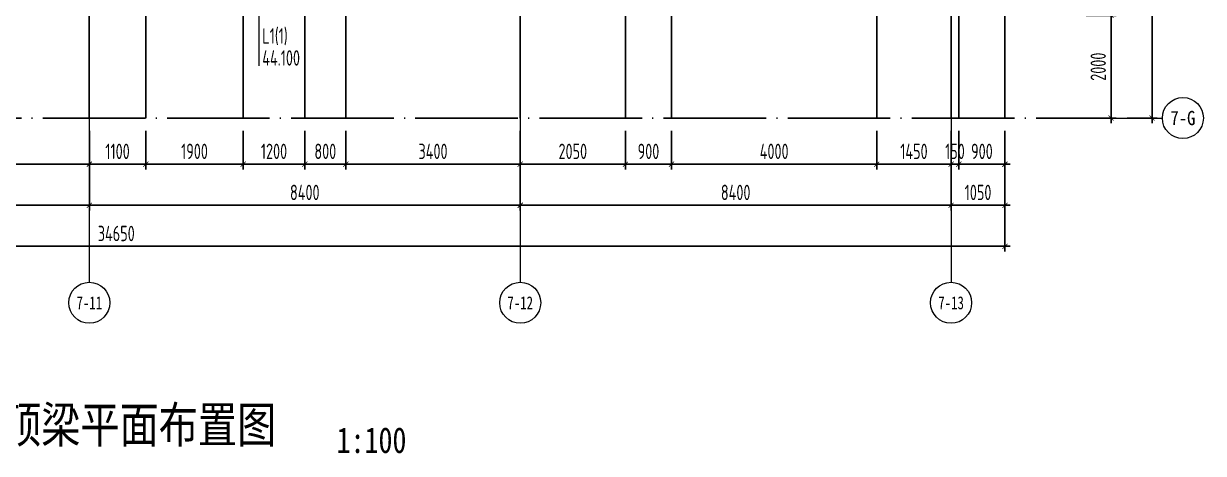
# Model space of a CAD drawing. Header units: millimetres. Extents: x -202076 to 1082610, y -439651 to 179350.
# Drawn here: x 441216 to 464216, y -378319 to -369944 of the extents above; entities that cross this region are included whole.
import ezdxf
from ezdxf.enums import TextEntityAlignment as Align

# ---------------------------------------------------------------- set-up
doc = ezdxf.new("R2010")
doc.units = ezdxf.units.MM
doc.header["$LTSCALE"] = 1000
doc.linetypes.add('DOTE', pattern=[2.42, 2, -0.2, 0.02, -0.2])
for name, color, linetype in [('$0$TK', 7, 'Continuous'), ('02-TEXT_轴号', 7, 'Continuous'), ('A_AXIS-轴线', 36, 'DOTE'), ('AXIS_TEXT', 7, 'Continuous')]:
    doc.layers.add(name, color=color, linetype=linetype)
for name, color, linetype, lineweight in [('BEAM_TEXT_HOR', 7, 'Continuous', 0), ('DIM', 3, 'Continuous', 0), ('梁名称编号', 2, 'Continuous', 18), ('梁标注引线', 2, 'Continuous', 18)]:
    doc.layers.add(name, color=color, linetype=linetype, lineweight=lineweight)
doc.styles.add('$0$-宋体', font='', dxfattribs={"width": 0.8})
doc.styles.add('_TCH_AXIS', font='STXIHEI.TTF', dxfattribs={"width": 0.75})
doc.styles.add('COMPLEX', font='COMPLEX')
doc.styles.add('TSSD_Dimension', font='tssdeng.shx', dxfattribs={"width": 0.7, "bigfont": 'hztxt.shx'})
doc.styles.add('TSSD_Rein', font='tssdeng.shx', dxfattribs={"width": 0.7, "bigfont": 'hztxt.shx'})
doc.styles.get('$0$-宋体').set_extended_font_data('SimSun')
doc.dimstyles.new('TSSD_100_100', dxfattribs={"dimtxt": 300, "dimasz": 100, "dimexe": 100, "dimexo": 250, "dimgap": 100, "dimtad": 1, "dimdec": 0, "dimzin": 0, "dimdsep": 46, "dimtxsty": 'TSSD_Dimension', "dimblk": 'ARCHTICK', "dimcen": 0, "dimdle": 100, "dimclrt": 7, "dimadec": 0, "dimazin": 0, "dimtfac": 1, "dimtdec": 0, "dimtix": 1, "dimtmove": 2, "dimatfit": 3, "dimfxl": 1, "dimtolj": 1, "dimtzin": 0, "dimarcsym": 0})

# ---------------------------------------------------------------- blocks, each defined once
blk = doc.blocks.new('_AXISO')
blk.add_circle((0, 0), 0.5)
at = {"layer": 'AXIS_TEXT', "style": 'COMPLEX', "width": 1.041667}
blk.add_attdef('A', text='', height=0.56, dxfattribs=at).set_placement((-0.25, -0.28), (0.25, -0.28), align=Align.FIT)
blk = doc.blocks.new('_ARCHTICK')
at = {"color": 0, "linetype": 'ByBlock', "const_width": 0.15}
blk.add_lwpolyline([(-0.5, -0.5), (0.5, 0.5)], dxfattribs=at)
blk = doc.blocks.new('*D2739')
at = {"layer": 'Defpoints', "color": 0, "transparency": 16777216}
for p in [(462478, -362184), (463216, -362184), (462478, -371784)]:
    blk.add_point(p, dxfattribs=at)
at = {"layer": 'DIM', "color": 0, "lineweight": -2, "transparency": 16777216}
for p, q in [((462728, -362184), (463316, -362184)), ((463216, -371884), (463216, -362084)), ((462728, -371784), (463316, -371784))]:
    blk.add_line(p, q, dxfattribs=at)
at = {"layer": 'DIM', "color": 0, "lineweight": -2, "transparency": 16777216, "xscale": 100, "yscale": 100, "zscale": 100}
for p, rotation in [((463216, -362184), 90), ((463216, -371784), 270)]:
    blk.add_blockref('_ARCHTICK', p, dxfattribs=dict(at, rotation=rotation))
at = {"layer": 'DIM', "color": 7, "transparency": 16777216, "insert": (462966, -366984), "char_height": 300, "attachment_point": 5, "rotation": 90, "style": 'TSSD_Dimension'}
blk.add_mtext('\\A1;9600', dxfattribs=at)
blk = doc.blocks.new('*D2742')
at = {"layer": 'Defpoints', "color": 0, "transparency": 16777216}
for p in [(434098, -371784), (442498, -371784), (442498, -373484)]:
    blk.add_point(p, dxfattribs=at)
at = {"layer": 'DIM', "color": 0, "lineweight": -2, "transparency": 16777216}
for p, q in [((434098, -372034), (434098, -373584)), ((442498, -372034), (442498, -373584)), ((433998, -373484), (442598, -373484))]:
    blk.add_line(p, q, dxfattribs=at)
at = {"layer": 'DIM', "color": 0, "lineweight": -2, "transparency": 16777216, "xscale": 100, "yscale": 100, "zscale": 100, "rotation": 180}
blk.add_blockref('_ARCHTICK', (434098, -373484), dxfattribs=at)
at = {"layer": 'DIM', "color": 0, "lineweight": -2, "transparency": 16777216, "xscale": 100, "yscale": 100, "zscale": 100}
blk.add_blockref('_ARCHTICK', (442498, -373484), dxfattribs=at)
at = {"layer": 'DIM', "color": 7, "transparency": 16777216, "insert": (438298, -373234), "char_height": 300, "attachment_point": 5, "style": 'TSSD_Dimension'}
blk.add_mtext('\\A1;8400', dxfattribs=at)
blk = doc.blocks.new('*D2743')
at = {"layer": 'Defpoints', "color": 0, "transparency": 16777216}
for p in [(442498, -371784), (450898, -371784), (450898, -373484)]:
    blk.add_point(p, dxfattribs=at)
at = {"layer": 'DIM', "color": 0, "lineweight": -2, "transparency": 16777216}
for p, q in [((442498, -372034), (442498, -373584)), ((450898, -372034), (450898, -373584)), ((442398, -373484), (450998, -373484))]:
    blk.add_line(p, q, dxfattribs=at)
at = {"layer": 'DIM', "color": 0, "lineweight": -2, "transparency": 16777216, "xscale": 100, "yscale": 100, "zscale": 100, "rotation": 180}
blk.add_blockref('_ARCHTICK', (442498, -373484), dxfattribs=at)
at = {"layer": 'DIM', "color": 0, "lineweight": -2, "transparency": 16777216, "xscale": 100, "yscale": 100, "zscale": 100}
blk.add_blockref('_ARCHTICK', (450898, -373484), dxfattribs=at)
at = {"layer": 'DIM', "color": 7, "transparency": 16777216, "insert": (446698, -373234), "char_height": 300, "attachment_point": 5, "style": 'TSSD_Dimension'}
blk.add_mtext('\\A1;8400', dxfattribs=at)
blk = doc.blocks.new('*D2744')
at = {"layer": 'Defpoints', "color": 0, "transparency": 16777216}
for p in [(450898, -371784), (459298, -371784), (459298, -373484)]:
    blk.add_point(p, dxfattribs=at)
at = {"layer": 'DIM', "color": 0, "lineweight": -2, "transparency": 16777216}
for p, q in [((450898, -372034), (450898, -373584)), ((459298, -372034), (459298, -373584)), ((450798, -373484), (459398, -373484))]:
    blk.add_line(p, q, dxfattribs=at)
at = {"layer": 'DIM', "color": 0, "lineweight": -2, "transparency": 16777216, "xscale": 100, "yscale": 100, "zscale": 100, "rotation": 180}
blk.add_blockref('_ARCHTICK', (450898, -373484), dxfattribs=at)
at = {"layer": 'DIM', "color": 0, "lineweight": -2, "transparency": 16777216, "xscale": 100, "yscale": 100, "zscale": 100}
blk.add_blockref('_ARCHTICK', (459298, -373484), dxfattribs=at)
at = {"layer": 'DIM', "color": 7, "transparency": 16777216, "insert": (455098, -373234), "char_height": 300, "attachment_point": 5, "style": 'TSSD_Dimension'}
blk.add_mtext('\\A1;8400', dxfattribs=at)
blk = doc.blocks.new('*D2760')
at = {"layer": 'Defpoints', "color": 0, "transparency": 16777216}
for p in [(442498, -371784), (443598, -371784), (443598, -372684)]:
    blk.add_point(p, dxfattribs=at)
at = {"layer": 'DIM', "color": 0, "lineweight": -2, "transparency": 16777216}
for p, q in [((442498, -372034), (442498, -372784)), ((443598, -372034), (443598, -372784)), ((442398, -372684), (443698, -372684))]:
    blk.add_line(p, q, dxfattribs=at)
at = {"layer": 'DIM', "color": 0, "lineweight": -2, "transparency": 16777216, "xscale": 100, "yscale": 100, "zscale": 100, "rotation": 180}
blk.add_blockref('_ARCHTICK', (442498, -372684), dxfattribs=at)
at = {"layer": 'DIM', "color": 0, "lineweight": -2, "transparency": 16777216, "xscale": 100, "yscale": 100, "zscale": 100}
blk.add_blockref('_ARCHTICK', (443598, -372684), dxfattribs=at)
at = {"layer": 'DIM', "color": 7, "transparency": 16777216, "insert": (443048, -372434), "char_height": 300, "attachment_point": 5, "style": 'TSSD_Dimension'}
blk.add_mtext('\\A1;1100', dxfattribs=at)
blk = doc.blocks.new('*D2761')
at = {"layer": 'Defpoints', "color": 0, "transparency": 16777216}
for p in [(450898, -371784), (452948, -371784), (452948, -372684)]:
    blk.add_point(p, dxfattribs=at)
at = {"layer": 'DIM', "color": 0, "lineweight": -2, "transparency": 16777216}
for p, q in [((450898, -372034), (450898, -372784)), ((452948, -372034), (452948, -372784)), ((450798, -372684), (453048, -372684))]:
    blk.add_line(p, q, dxfattribs=at)
at = {"layer": 'DIM', "color": 0, "lineweight": -2, "transparency": 16777216, "xscale": 100, "yscale": 100, "zscale": 100, "rotation": 180}
blk.add_blockref('_ARCHTICK', (450898, -372684), dxfattribs=at)
at = {"layer": 'DIM', "color": 0, "lineweight": -2, "transparency": 16777216, "xscale": 100, "yscale": 100, "zscale": 100}
blk.add_blockref('_ARCHTICK', (452948, -372684), dxfattribs=at)
at = {"layer": 'DIM', "color": 7, "transparency": 16777216, "insert": (451923, -372434), "char_height": 300, "attachment_point": 5, "style": 'TSSD_Dimension'}
blk.add_mtext('\\A1;2050', dxfattribs=at)
blk = doc.blocks.new('*D2763')
at = {"layer": 'Defpoints', "color": 0, "transparency": 16777216}
for p in [(425698, -371784), (460348, -371784), (425698, -374284)]:
    blk.add_point(p, dxfattribs=at)
at = {"layer": 'DIM', "color": 0, "lineweight": -2, "transparency": 16777216}
for p, q in [((425698, -372034), (425698, -374384)), ((460348, -372034), (460348, -374384)), ((460448, -374284), (425598, -374284))]:
    blk.add_line(p, q, dxfattribs=at)
at = {"layer": 'DIM', "color": 0, "lineweight": -2, "transparency": 16777216, "xscale": 100, "yscale": 100, "zscale": 100, "rotation": 180}
blk.add_blockref('_ARCHTICK', (425698, -374284), dxfattribs=at)
at = {"layer": 'DIM', "color": 0, "lineweight": -2, "transparency": 16777216, "xscale": 100, "yscale": 100, "zscale": 100}
blk.add_blockref('_ARCHTICK', (460348, -374284), dxfattribs=at)
at = {"layer": 'DIM', "color": 7, "transparency": 16777216, "insert": (443023, -374034), "char_height": 300, "attachment_point": 5, "style": 'TSSD_Dimension'}
blk.add_mtext('\\A1;34650', dxfattribs=at)
blk = doc.blocks.new('*D2764')
at = {"layer": 'Defpoints', "color": 0, "transparency": 16777216}
for p in [(437448, -371784), (442498, -371784), (442498, -372684)]:
    blk.add_point(p, dxfattribs=at)
at = {"layer": 'DIM', "color": 0, "lineweight": -2, "transparency": 16777216}
for p, q in [((437448, -372034), (437448, -372784)), ((442498, -372034), (442498, -372784)), ((437348, -372684), (442598, -372684))]:
    blk.add_line(p, q, dxfattribs=at)
at = {"layer": 'DIM', "color": 0, "lineweight": -2, "transparency": 16777216, "xscale": 100, "yscale": 100, "zscale": 100, "rotation": 180}
blk.add_blockref('_ARCHTICK', (437448, -372684), dxfattribs=at)
at = {"layer": 'DIM', "color": 0, "lineweight": -2, "transparency": 16777216, "xscale": 100, "yscale": 100, "zscale": 100}
blk.add_blockref('_ARCHTICK', (442498, -372684), dxfattribs=at)
at = {"layer": 'DIM', "color": 7, "transparency": 16777216, "insert": (439973, -372434), "char_height": 300, "attachment_point": 5, "style": 'TSSD_Dimension'}
blk.add_mtext('\\A1;5050', dxfattribs=at)
blk = doc.blocks.new('*D2767')
at = {"layer": 'Defpoints', "color": 0, "transparency": 16777216}
for p in [(443598, -371784), (445498, -371784), (445498, -372684)]:
    blk.add_point(p, dxfattribs=at)
at = {"layer": 'DIM', "color": 0, "lineweight": -2, "transparency": 16777216}
for p, q in [((443598, -372034), (443598, -372784)), ((445498, -372034), (445498, -372784)), ((443498, -372684), (445598, -372684))]:
    blk.add_line(p, q, dxfattribs=at)
at = {"layer": 'DIM', "color": 0, "lineweight": -2, "transparency": 16777216, "xscale": 100, "yscale": 100, "zscale": 100, "rotation": 180}
blk.add_blockref('_ARCHTICK', (443598, -372684), dxfattribs=at)
at = {"layer": 'DIM', "color": 0, "lineweight": -2, "transparency": 16777216, "xscale": 100, "yscale": 100, "zscale": 100}
blk.add_blockref('_ARCHTICK', (445498, -372684), dxfattribs=at)
at = {"layer": 'DIM', "color": 7, "transparency": 16777216, "insert": (444548, -372434), "char_height": 300, "attachment_point": 5, "style": 'TSSD_Dimension'}
blk.add_mtext('\\A1;1900', dxfattribs=at)
blk = doc.blocks.new('*D2768')
at = {"layer": 'Defpoints', "color": 0, "transparency": 16777216}
for p in [(446698, -371784), (447498, -371784), (447498, -372684)]:
    blk.add_point(p, dxfattribs=at)
at = {"layer": 'DIM', "color": 0, "lineweight": -2, "transparency": 16777216}
for p, q in [((446698, -372034), (446698, -372784)), ((447498, -372034), (447498, -372784)), ((446598, -372684), (447598, -372684))]:
    blk.add_line(p, q, dxfattribs=at)
at = {"layer": 'DIM', "color": 0, "lineweight": -2, "transparency": 16777216, "xscale": 100, "yscale": 100, "zscale": 100, "rotation": 180}
blk.add_blockref('_ARCHTICK', (446698, -372684), dxfattribs=at)
at = {"layer": 'DIM', "color": 0, "lineweight": -2, "transparency": 16777216, "xscale": 100, "yscale": 100, "zscale": 100}
blk.add_blockref('_ARCHTICK', (447498, -372684), dxfattribs=at)
at = {"layer": 'DIM', "color": 7, "transparency": 16777216, "insert": (447098, -372434), "char_height": 300, "attachment_point": 5, "style": 'TSSD_Dimension'}
blk.add_mtext('\\A1;800', dxfattribs=at)
blk = doc.blocks.new('*D2769')
at = {"layer": 'Defpoints', "color": 0, "transparency": 16777216}
for p in [(461678, -369784), (462416, -369784), (461678, -371784)]:
    blk.add_point(p, dxfattribs=at)
at = {"layer": 'DIM', "color": 0, "lineweight": -2, "transparency": 16777216}
for p, q in [((461928, -369784), (462516, -369784)), ((462416, -371884), (462416, -369684)), ((461928, -371784), (462516, -371784))]:
    blk.add_line(p, q, dxfattribs=at)
at = {"layer": 'DIM', "color": 0, "lineweight": -2, "transparency": 16777216, "xscale": 100, "yscale": 100, "zscale": 100}
for p, rotation in [((462416, -369784), 90), ((462416, -371784), 270)]:
    blk.add_blockref('_ARCHTICK', p, dxfattribs=dict(at, rotation=rotation))
at = {"layer": 'DIM', "color": 7, "transparency": 16777216, "insert": (462166, -370784), "char_height": 300, "attachment_point": 5, "rotation": 90, "style": 'TSSD_Dimension'}
blk.add_mtext('\\A1;2000', dxfattribs=at)
blk = doc.blocks.new('*D2778')
at = {"layer": 'Defpoints', "color": 0, "transparency": 16777216}
for p in [(445498, -371784), (446698, -371784), (446698, -372684)]:
    blk.add_point(p, dxfattribs=at)
at = {"layer": 'DIM', "color": 0, "lineweight": -2, "transparency": 16777216}
for p, q in [((445498, -372034), (445498, -372784)), ((446698, -372034), (446698, -372784)), ((445398, -372684), (446798, -372684))]:
    blk.add_line(p, q, dxfattribs=at)
at = {"layer": 'DIM', "color": 0, "lineweight": -2, "transparency": 16777216, "xscale": 100, "yscale": 100, "zscale": 100, "rotation": 180}
blk.add_blockref('_ARCHTICK', (445498, -372684), dxfattribs=at)
at = {"layer": 'DIM', "color": 0, "lineweight": -2, "transparency": 16777216, "xscale": 100, "yscale": 100, "zscale": 100}
blk.add_blockref('_ARCHTICK', (446698, -372684), dxfattribs=at)
at = {"layer": 'DIM', "color": 7, "transparency": 16777216, "insert": (446098, -372434), "char_height": 300, "attachment_point": 5, "style": 'TSSD_Dimension'}
blk.add_mtext('\\A1;1200', dxfattribs=at)
blk = doc.blocks.new('*D2784')
at = {"layer": 'Defpoints', "color": 0, "transparency": 16777216}
for p in [(447498, -371784), (450898, -371784), (450898, -372684)]:
    blk.add_point(p, dxfattribs=at)
at = {"layer": 'DIM', "color": 0, "lineweight": -2, "transparency": 16777216}
for p, q in [((447498, -372034), (447498, -372784)), ((450898, -372034), (450898, -372784)), ((447398, -372684), (450998, -372684))]:
    blk.add_line(p, q, dxfattribs=at)
at = {"layer": 'DIM', "color": 0, "lineweight": -2, "transparency": 16777216, "xscale": 100, "yscale": 100, "zscale": 100, "rotation": 180}
blk.add_blockref('_ARCHTICK', (447498, -372684), dxfattribs=at)
at = {"layer": 'DIM', "color": 0, "lineweight": -2, "transparency": 16777216, "xscale": 100, "yscale": 100, "zscale": 100}
blk.add_blockref('_ARCHTICK', (450898, -372684), dxfattribs=at)
at = {"layer": 'DIM', "color": 7, "transparency": 16777216, "insert": (449198, -372434), "char_height": 300, "attachment_point": 5, "style": 'TSSD_Dimension'}
blk.add_mtext('\\A1;3400', dxfattribs=at)
blk = doc.blocks.new('*D2788')
at = {"layer": 'Defpoints', "color": 0, "transparency": 16777216}
for p in [(459298, -371784), (459448, -371784), (459448, -372684)]:
    blk.add_point(p, dxfattribs=at)
at = {"layer": 'DIM', "color": 0, "lineweight": -2, "transparency": 16777216}
for p, q in [((459298, -372034), (459298, -372784)), ((459448, -372034), (459448, -372784)), ((459298, -372684), (459198, -372684)), ((459298, -372684), (459448, -372684)), ((459448, -372684), (459548, -372684))]:
    blk.add_line(p, q, dxfattribs=at)
at = {"layer": 'DIM', "color": 0, "lineweight": -2, "transparency": 16777216, "xscale": 100, "yscale": 100, "zscale": 100}
blk.add_blockref('_ARCHTICK', (459298, -372684), dxfattribs=at)
at = {"layer": 'DIM', "color": 0, "lineweight": -2, "transparency": 16777216, "xscale": 100, "yscale": 100, "zscale": 100, "rotation": 180}
blk.add_blockref('_ARCHTICK', (459448, -372684), dxfattribs=at)
at = {"layer": 'DIM', "color": 7, "transparency": 16777216, "insert": (459373, -372434), "char_height": 300, "attachment_point": 5, "style": 'TSSD_Dimension'}
blk.add_mtext('\\A1;150', dxfattribs=at)
blk = doc.blocks.new('*D2789')
at = {"layer": 'Defpoints', "color": 0, "transparency": 16777216}
for p in [(459448, -371784), (460348, -371784), (460348, -372684)]:
    blk.add_point(p, dxfattribs=at)
at = {"layer": 'DIM', "color": 0, "lineweight": -2, "transparency": 16777216}
for p, q in [((459448, -372034), (459448, -372784)), ((460348, -372034), (460348, -372784)), ((459348, -372684), (460448, -372684))]:
    blk.add_line(p, q, dxfattribs=at)
at = {"layer": 'DIM', "color": 0, "lineweight": -2, "transparency": 16777216, "xscale": 100, "yscale": 100, "zscale": 100, "rotation": 180}
blk.add_blockref('_ARCHTICK', (459448, -372684), dxfattribs=at)
at = {"layer": 'DIM', "color": 0, "lineweight": -2, "transparency": 16777216, "xscale": 100, "yscale": 100, "zscale": 100}
blk.add_blockref('_ARCHTICK', (460348, -372684), dxfattribs=at)
at = {"layer": 'DIM', "color": 7, "transparency": 16777216, "insert": (459898, -372434), "char_height": 300, "attachment_point": 5, "style": 'TSSD_Dimension'}
blk.add_mtext('\\A1;900', dxfattribs=at)
blk = doc.blocks.new('*D2793')
at = {"layer": 'Defpoints', "color": 0, "transparency": 16777216}
for p in [(459298, -371784), (460348, -371784), (460348, -373484)]:
    blk.add_point(p, dxfattribs=at)
at = {"layer": 'DIM', "color": 0, "lineweight": -2, "transparency": 16777216}
for p, q in [((459298, -372034), (459298, -373584)), ((460348, -372034), (460348, -373584)), ((459198, -373484), (460448, -373484))]:
    blk.add_line(p, q, dxfattribs=at)
at = {"layer": 'DIM', "color": 0, "lineweight": -2, "transparency": 16777216, "xscale": 100, "yscale": 100, "zscale": 100, "rotation": 180}
blk.add_blockref('_ARCHTICK', (459298, -373484), dxfattribs=at)
at = {"layer": 'DIM', "color": 0, "lineweight": -2, "transparency": 16777216, "xscale": 100, "yscale": 100, "zscale": 100}
blk.add_blockref('_ARCHTICK', (460348, -373484), dxfattribs=at)
at = {"layer": 'DIM', "color": 7, "transparency": 16777216, "insert": (459823, -373234), "char_height": 300, "attachment_point": 5, "style": 'TSSD_Dimension'}
blk.add_mtext('\\A1;1050', dxfattribs=at)
blk = doc.blocks.new('*D3452')
at = {"layer": 'Defpoints', "color": 0, "transparency": 16777216}
for p in [(461678, -369784), (462416, -369784), (461678, -371784)]:
    blk.add_point(p, dxfattribs=at)
at = {"layer": 'DIM', "color": 0, "lineweight": -2, "transparency": 16777216}
for p, q in [((461928, -369784), (462516, -369784)), ((462416, -371884), (462416, -369684)), ((461928, -371784), (462516, -371784))]:
    blk.add_line(p, q, dxfattribs=at)
at = {"layer": 'DIM', "color": 0, "lineweight": -2, "transparency": 16777216, "xscale": 100, "yscale": 100, "zscale": 100}
for p, rotation in [((462416, -369784), 90), ((462416, -371784), 270)]:
    blk.add_blockref('_ARCHTICK', p, dxfattribs=dict(at, rotation=rotation))
at = {"layer": 'DIM', "color": 7, "transparency": 16777216, "insert": (462166, -370784), "char_height": 300, "attachment_point": 5, "rotation": 90, "style": 'TSSD_Dimension'}
blk.add_mtext('\\A1;2000', dxfattribs=at)
blk = doc.blocks.new('*D3461')
at = {"layer": 'Defpoints', "color": 0, "transparency": 16777216}
for p in [(452948, -371784), (453848, -371784), (453848, -372684)]:
    blk.add_point(p, dxfattribs=at)
at = {"layer": 'DIM', "color": 0, "lineweight": -2, "transparency": 16777216}
for p, q in [((452948, -372034), (452948, -372784)), ((453848, -372034), (453848, -372784)), ((452848, -372684), (453948, -372684))]:
    blk.add_line(p, q, dxfattribs=at)
at = {"layer": 'DIM', "color": 0, "lineweight": -2, "transparency": 16777216, "xscale": 100, "yscale": 100, "zscale": 100, "rotation": 180}
blk.add_blockref('_ARCHTICK', (452948, -372684), dxfattribs=at)
at = {"layer": 'DIM', "color": 0, "lineweight": -2, "transparency": 16777216, "xscale": 100, "yscale": 100, "zscale": 100}
blk.add_blockref('_ARCHTICK', (453848, -372684), dxfattribs=at)
at = {"layer": 'DIM', "color": 7, "transparency": 16777216, "insert": (453398, -372434), "char_height": 300, "attachment_point": 5, "style": 'TSSD_Dimension'}
blk.add_mtext('\\A1;900', dxfattribs=at)
blk = doc.blocks.new('*D3462')
at = {"layer": 'Defpoints', "color": 0, "transparency": 16777216}
for p in [(457848, -371784), (459298, -371784), (459298, -372684)]:
    blk.add_point(p, dxfattribs=at)
at = {"layer": 'DIM', "color": 0, "lineweight": -2, "transparency": 16777216}
for p, q in [((457848, -372034), (457848, -372784)), ((459298, -372034), (459298, -372784)), ((457748, -372684), (459398, -372684))]:
    blk.add_line(p, q, dxfattribs=at)
at = {"layer": 'DIM', "color": 0, "lineweight": -2, "transparency": 16777216, "xscale": 100, "yscale": 100, "zscale": 100, "rotation": 180}
blk.add_blockref('_ARCHTICK', (457848, -372684), dxfattribs=at)
at = {"layer": 'DIM', "color": 0, "lineweight": -2, "transparency": 16777216, "xscale": 100, "yscale": 100, "zscale": 100}
blk.add_blockref('_ARCHTICK', (459298, -372684), dxfattribs=at)
at = {"layer": 'DIM', "color": 7, "transparency": 16777216, "insert": (458573, -372434), "char_height": 300, "attachment_point": 5, "style": 'TSSD_Dimension'}
blk.add_mtext('\\A1;1450', dxfattribs=at)
blk = doc.blocks.new('*D3463')
at = {"layer": 'Defpoints', "color": 0, "transparency": 16777216}
for p in [(453848, -371784), (457848, -371784), (457848, -372684)]:
    blk.add_point(p, dxfattribs=at)
at = {"layer": 'DIM', "color": 0, "lineweight": -2, "transparency": 16777216}
for p, q in [((453848, -372034), (453848, -372784)), ((457848, -372034), (457848, -372784)), ((453748, -372684), (457948, -372684))]:
    blk.add_line(p, q, dxfattribs=at)
at = {"layer": 'DIM', "color": 0, "lineweight": -2, "transparency": 16777216, "xscale": 100, "yscale": 100, "zscale": 100, "rotation": 180}
blk.add_blockref('_ARCHTICK', (453848, -372684), dxfattribs=at)
at = {"layer": 'DIM', "color": 0, "lineweight": -2, "transparency": 16777216, "xscale": 100, "yscale": 100, "zscale": 100}
blk.add_blockref('_ARCHTICK', (457848, -372684), dxfattribs=at)
at = {"layer": 'DIM', "color": 7, "transparency": 16777216, "insert": (455848, -372434), "char_height": 300, "attachment_point": 5, "style": 'TSSD_Dimension'}
blk.add_mtext('\\A1;4000', dxfattribs=at)

msp = doc.modelspace()

# ---------------------------------------------------------------- linework, layer by layer
at = {"layer": 'A_AXIS-轴线'}
for p, q in [((442497.6, -371784.3), (442497.6, -359184.3)), ((443597.6, -371784.3), (443597.6, -359184.3)), ((446697.6, -371784.3), (446697.6, -359184.3)), ((447498, -371784.3), (447498, -359184.3)), ((450897.6, -371784.3), (450897.6, -359184.3)), ((452947.6, -371784.3), (452947.6, -359184.3)), ((453847.6, -371784.3), (453847.6, -359184.3)), ((457847.6, -371784.3), (457847.6, -359184.3)), ((459297.6, -371784.3), (459297.6, -359184.3)), ((459447.6, -371784.3), (459447.6, -359184.3)), ((460347.6, -371784.3), (460347.6, -359184.3)), ((445497.6, -371784.3), (445497.6, -366278.6)), ((424652.8, -371784.3), (461977.8, -371784.3))]:
    msp.add_line(p, q, dxfattribs=at)
at = {"layer": 'DIM'}
for p, q in [((442497.6, -371784.3), (442497.6, -374984.3)), ((450897.6, -371784.3), (450897.6, -374984.3)), ((459297.6, -371784.3), (459297.6, -374984.3)), ((461977.8, -371784.3), (463416.2, -371784.3))]:
    msp.add_line(p, q, dxfattribs=at)
at = {"layer": '梁标注引线'}
msp.add_line((445809.8, -370769.9), (445809.8, -369784.3), dxfattribs=at)

# ---------------------------------------------------------------- block references
at = {"layer": 'DIM'}
ref = msp.add_blockref('_AXISO', (463816.2, -371784.3), dxfattribs=dict(at, xscale=800, yscale=800, zscale=800))
ref.add_attrib('A', '7-G', dxfattribs={"layer": '02-TEXT_轴号', "height": 277.76, "style": '_TCH_AXIS', "width": 0.743037}).set_placement((463573.1, -371923.2), (464059.4, -371923.2), align=Align.FIT)
ref = msp.add_blockref('_AXISO', (442497.6, -375384.3), dxfattribs=dict(at, xscale=800, yscale=800, zscale=800))
ref.add_attrib('A', '7-11', dxfattribs={"layer": '02-TEXT_轴号', "height": 252.11, "style": '_TCH_AXIS', "width": 0.743037}).set_placement((442247.6, -375510.4), (442747.7, -375510.4), align=Align.FIT)
ref = msp.add_blockref('_AXISO', (450897.6, -375384.3), dxfattribs=dict(at, xscale=800, yscale=800, zscale=800))
ref.add_attrib('A', '7-12', dxfattribs={"layer": '02-TEXT_轴号', "height": 252.11, "style": '_TCH_AXIS', "width": 0.743037}).set_placement((450647.6, -375510.4), (451147.7, -375510.4), align=Align.FIT)
ref = msp.add_blockref('_AXISO', (459297.6, -375384.3), dxfattribs=dict(at, xscale=800, yscale=800, zscale=800))
ref.add_attrib('A', '7-13', dxfattribs={"layer": '02-TEXT_轴号', "height": 252.11, "style": '_TCH_AXIS', "width": 0.743037}).set_placement((459047.6, -375510.4), (459547.7, -375510.4), align=Align.FIT)

# ---------------------------------------------------------------- texts
at = {"layer": '$0$TK', "style": '$0$-宋体', "width": 0.8}
for s, height, p in [('出屋面顶梁平面布置图', 699.93, (438504.8, -378110.4)), ('1:100', 500, (447318.9, -378310.8))]:
    msp.add_text(s, height=height, dxfattribs=at).set_placement(p)
at = {"layer": 'BEAM_TEXT_HOR', "linetype": 'Continuous', "style": 'TSSD_Rein', "width": 0.7}
msp.add_text('44.100', height=300, rotation=0, dxfattribs=at).set_placement((445869.8, -370763.6))
at = {"layer": '梁名称编号', "linetype": 'Continuous', "style": 'TSSD_Rein', "width": 0.7}
msp.add_text('L1(1)', height=300, rotation=0, dxfattribs=at).set_placement((445869.8, -370426), align=Align.BOTTOM_LEFT)

# ---------------------------------------------------------------- dimensions: what is measured, and where the dimension line sits
at = {"layer": 'DIM'}
for base, p1, p2, picture, middle in [((463216.2, -362184.3), (462477.8, -371784.3), (462477.8, -362184.3), '*D2739', (462966.2, -366984.3)), ((462416.2, -369784.3), (461677.8, -371784.3), (461677.8, -369784.3), '*D2769', (462166.2, -370784.3)), ((462416.2, -369784.3), (461677.8, -371784.3), (461677.8, -369784.3), '*D3452', (462166.2, -370784.3))]:
    dim = msp.add_linear_dim(base=base, p1=p1, p2=p2, angle=90, dimstyle='TSSD_100_100', dxfattribs=at)
    dim.commit()
    dim.dimension.update_dxf_attribs({"geometry": picture, "text_midpoint": middle})
for base, p1, p2, picture, middle in [((425697.6, -374284.3), (460347.6, -371784.3), (425697.6, -371784.3), '*D2763', (443022.6, -374034.3)), ((442497.6, -373484.3), (434097.6, -371784.3), (442497.6, -371784.3), '*D2742', (438297.6, -373234.3)), ((442497.8, -372684.3), (437447.6, -371784.3), (442497.8, -371784.3), '*D2764', (439972.7, -372434.3)), ((450897.6, -373484.3), (442497.6, -371784.3), (450897.6, -371784.3), '*D2743', (446697.6, -373234.3)), ((443597.6, -372684.3), (442497.8, -371784.3), (443597.6, -371784.3), '*D2760', (443047.7, -372434.3)), ((445497.6, -372684.3), (443597.6, -371784.3), (445497.6, -371784.3), '*D2767', (444547.6, -372434.3)), ((446697.6, -372684.3), (445497.6, -371784.3), (446697.6, -371784.3), '*D2778', (446097.6, -372434.3)), ((447498, -372684.3), (446697.6, -371784.3), (447498, -371784.3), '*D2768', (447097.8, -372434.3)), ((450897.6, -372684.3), (447498, -371784.3), (450897.6, -371784.3), '*D2784', (449197.8, -372434.3)), ((459297.6, -373484.3), (450897.6, -371784.3), (459297.6, -371784.3), '*D2744', (455097.6, -373234.3)), ((452947.6, -372684.3), (450897.6, -371784.3), (452947.6, -371784.3), '*D2761', (451922.6, -372434.3)), ((453847.6, -372684.3), (452947.6, -371784.3), (453847.6, -371784.3), '*D3461', (453397.6, -372434.3)), ((457847.6, -372684.3), (453847.6, -371784.3), (457847.6, -371784.3), '*D3463', (455847.6, -372434.3)), ((459297.6, -372684.3), (457847.6, -371784.3), (459297.6, -371784.3), '*D3462', (458572.6, -372434.3)), ((459447.6, -372684.3), (459297.6, -371784.3), (459447.6, -371784.3), '*D2788', (459372.6, -372434.3)), ((460347.6, -373484.3), (459297.6, -371784.3), (460347.6, -371784.3), '*D2793', (459822.6, -373234.3)), ((460347.6, -372684.3), (459447.6, -371784.3), (460347.6, -371784.3), '*D2789', (459897.6, -372434.3))]:
    dim = msp.add_linear_dim(base=base, p1=p1, p2=p2, dimstyle='TSSD_100_100', dxfattribs=at)
    dim.commit()
    dim.dimension.update_dxf_attribs({"geometry": picture, "text_midpoint": middle})

doc.saveas('drawing.dxf')
